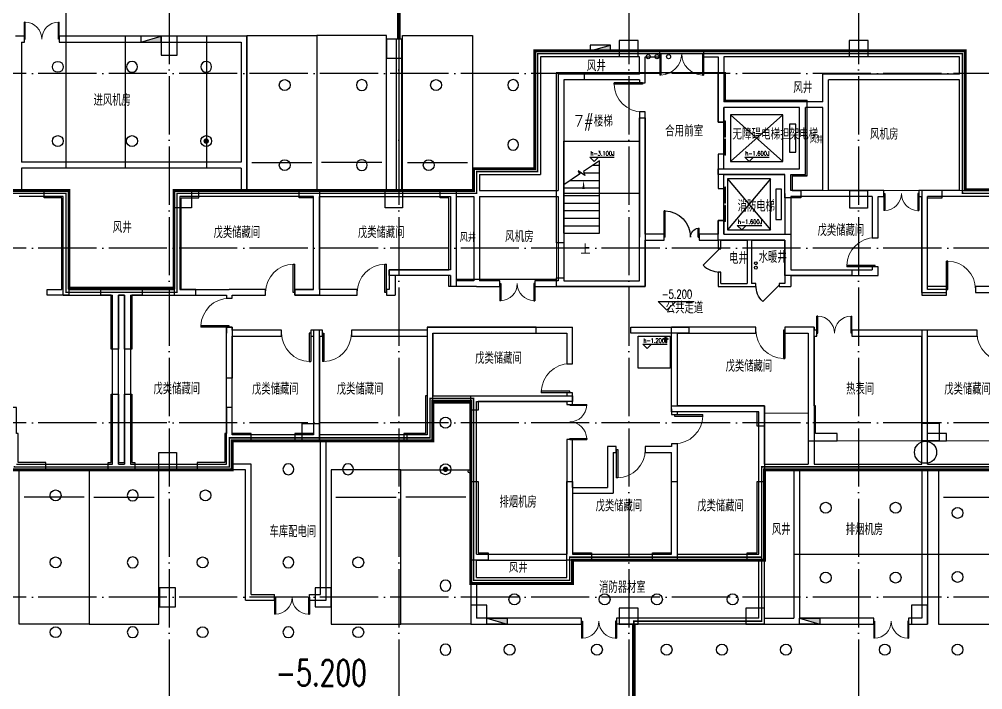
# Model space of a CAD drawing. Extents: x -23309 to 303886, y -33091 to 154511.
# Drawn here: x 47350 to 80466, y 100423 to 123462 of the extents above; entities that cross this region are included whole.
import ezdxf

# ---------------------------------------------------------------- set-up
doc = ezdxf.new("R2010")
doc.units = 0
doc.header["$LTSCALE"] = 1000
doc.header["$MEASUREMENT"] = 0
for name, pattern in [('CONTINOUS', [0]), ('DASH', [0.35, 0.25, -0.1]), ('DOTE', [2.42, 2, -0.2, 0.02, -0.2])]:
    doc.linetypes.add(name, pattern=pattern)
for name, color, linetype in [('COLUMN', 9, 'Continuous'), ('DIM_ELEV', 3, 'Continuous'), ('DIM_SYMB', 3, 'Continuous'), ('DOTE', 1, 'Continuous'), ('EQUIP_喷淋', 7, 'Continuous'), ('EQUIP_消火栓', 1, 'Continuous'), ('EVTR', 2, 'Continuous'), ('HANDRAIL', 3, 'Continuous'), ('NT-PY', 1, 'Continuous'), ('NT-加压送风', 6, 'Continuous'), ('Pipe-中', 3, 'Continuous'), ('Pipe-高', 91, 'Continuous'), ('PUB_TEXT', 210, 'Continuous'), ('STAIR', 51, 'Continuous'), ('VPIPE-消防', 1, 'Continuous'), ('WALL', 9, 'Continuous'), ('WINDOW', 4, 'Continuous'), ('下喷', 7, 'Continuous'), ('主楼车库高差线', 6, 'Continuous'), ('住宅楼', 2, 'Continuous'), ('剪力墙闭合区域', 6, 'Continuous'), ('喷淋', 6, 'Continuous'), ('排水', 61, 'Continuous'), ('普通机动车位', 135, 'Continuous'), ('暖通', 4, 'Continuous'), ('机动车位车档', 201, 'Continuous'), ('砼墙', 151, 'Continuous'), ('防火分区', 7, 'Continuous'), ('防火卷帘', 1, 'Continuous'), ('集水坑', 42, 'CONTINOUS')]:
    doc.layers.add(name, color=color, linetype=linetype)
doc.styles.add('_TCH_DIM', font='SIMPLEX', dxfattribs={"bigfont": 'GBCBIG'})
doc.styles.add('_TCH_WINDOW', font='SIMPLEX', dxfattribs={"height": 3.5, "bigfont": 'GBCBIG'})
doc.styles.add('HNSJY', font='simplex.shx', dxfattribs={"width": 0.8, "bigfont": 'gbcbig.shx'})

# ---------------------------------------------------------------- blocks, each defined once
blk = doc.blocks.new('$DorLib2D$00000002')
for p, q in [((-0.5, 0), (-0.5, 0.4875)), ((-0.475, 0.4875), (-0.5, 0.4875)), ((-0.475, 0), (-0.475, 0.4875)), ((0.475, 0), (0.475, 0.4875)), ((0.475, 0.4875), (0.5, 0.4875)), ((0.5, 0), (0.5, 0.4875)), ((-0.5, 0), (-0.475, 0)), ((0.5, 0), (0.475, 0))]:
    blk.add_line(p, q)
at = {"lineweight": 13}
for centre, start, end in [((-0.4875, 0), 0, 88.53072), ((0.4875, 0), 91.46928, 180)]:
    blk.add_arc(centre, 0.4875, start, end, dxfattribs=at)
blk = doc.blocks.new('A$C3452133A')
at = {"layer": '排水'}
for p, q in [((-100, 0), (100, 0)), ((0, -100), (0, 100))]:
    blk.add_line(p, q, dxfattribs=at)
blk.add_circle((0, 0), 50, dxfattribs=at)
blk = doc.blocks.new('$DorLib2D$00000001')
for p, q in [((0.45, 0.975), (0.5, 0.975)), ((0.45, 0), (0.45, 0.975)), ((0.5, 0), (0.5, 0.975)), ((0.5, 0), (0.45, 0))]:
    blk.add_line(p, q)
at = {"lineweight": 13}
blk.add_arc((0.475, 0), 0.975, 91.4693, 180, dxfattribs=at)
blk = doc.blocks.new('$DorLib2D$00000225')
at = {"color": 0}
for p, q in [((0.475, -0.001), (0.475, 0.752)), ((0.475, 0.752), (0.5, 0.752)), ((0.5, -0.001), (0.5, 0.752)), ((-0.5, 0), (-0.5, 0.252)), ((-0.475, 0.252), (-0.5, 0.252)), ((-0.475, 0), (-0.475, 0.252)), ((-0.475, 0), (-0.5, 0)), ((0.475, -0.001), (0.5, -0.001))]:
    blk.add_line(p, q, dxfattribs=at)
for centre, radius, start, end in [((0.505, -0.002), 0.755, 92.2493, 179.7238), ((-0.501, 0.003), 0.251, 359.7899, 84.0974)]:
    blk.add_arc(centre, radius, start, end, dxfattribs=at)
blk = doc.blocks.new('$DorLib2D$00000114')
at = {"color": 0}
blk.add_line((0.5, 0), (-0.207, 0.707), dxfattribs=at)
blk.add_arc((0.5, 0), 1, 135, 180, dxfattribs=at)
blk = doc.blocks.new('$DorLib2D$00000127')
at = {"color": 0, "linetype": 'Continuous'}
for p, q in [((-0.033, 0.795), (-0.533, 0.795)), ((-0.533, 0.795), (-0.533, 0.69)), ((-0.033, 0.69), (-0.533, 0.69)), ((-0.033, 0.795), (-0.033, 0.69)), ((0.033, 0.795), (0.033, 0.69)), ((0.533, 0.795), (0.033, 0.795)), ((0.533, 0.69), (0.033, 0.69)), ((0.533, 0.795), (0.533, 0.69)), ((0.5, 0.5), (-0.5, 0.5))]:
    blk.add_line(p, q, dxfattribs=at)
blk = doc.blocks.new('sdfgsdfhfghdfgj')
at = {"layer": 'HANDRAIL'}
blk.add_line((550154, 168172), (550204, 168172), dxfattribs=at)
at = {"layer": 'STAIR'}
for p, q in [((550204, 170668), (549649, 170292)), ((550204, 168172), (550204, 170668)), ((549694, 170164), (549476, 170322)), ((549476, 170322), (549517, 170202)), ((549500, 170252), (549571, 170252)), ((549649, 170292), (549694, 170164)), ((549663, 170252), (550204, 170252)), ((549974, 170512), (550204, 170512)), ((549517, 170202), (548979, 169836)), ((549209, 169992), (550204, 169992)), ((548979, 168172), (548979, 169836)), ((548979, 169732), (550204, 169732)), ((548979, 169472), (550204, 169472)), ((548979, 169212), (550204, 169212)), ((548979, 168952), (550204, 168952)), ((548979, 168692), (550204, 168692)), ((548979, 168432), (550204, 168432)), ((548979, 168172), (550204, 168172))]:
    blk.add_line(p, q, dxfattribs=at)
blk = doc.blocks.new('$DorLib2D$00000213')
at = {"color": 0, "linetype": 'DASH', "const_width": 0.02}
blk.add_lwpolyline([(0.5, 0), (-0.5, 0)], dxfattribs=at)
blk = doc.blocks.new('8#住宅楼')
at = {"layer": '住宅楼', "ltscale": 2, "const_width": 100}
for points in [[(32360930, -2867978), (32367830, -2867978), (32367830, -2866678), (32369130, -2866678), (32369130, -2872078), (32379230, -2872078), (32379230, -2867028), (32380730, -2867028), (32380730, -2867978), (32387630, -2867978), (32387630, -2868978), (32395240, -2868978), (32395240, -2867978), (32402140, -2867978), (32402140, -2866628), (32403440, -2866628), (32403441, -2872878), (32406940, -2872878), (32406940, -2872078), (32413540, -2872078), (32413540, -2868978), (32425640, -2868978)], [(32425640, -2859356), (32420440, -2859356), (32420440, -2854578), (32405640, -2854578), (32405640, -2858628), (32403540, -2858628), (32403540, -2859378), (32393240, -2859378), (32393240, -2862728), (32389630, -2862728), (32389630, -2859378), (32384830, -2859378), (32384830, -2859378)]]:
    blk.add_lwpolyline(points, dxfattribs=at)
blk = doc.blocks.new('hdfjfkjlkjlgh')
at = {"layer": '普通机动车位'}
blk.add_lwpolyline([(22002093, -3456003), (22004493, -3456003), (22004493, -3461303), (22002093, -3461303)], close=True, dxfattribs=at)
at = {"layer": '机动车位车档'}
blk.add_line((22004326, -3456940), (22002260, -3456940), dxfattribs=at)
blk = doc.blocks.new('第二防火分区')
at = {"layer": '防火分区', "color": 6, "ltscale": 5, "const_width": 50}
for points in [[(32409046, -2917578), (32409046, -2874175), (32413441, -2874175), (32413440, -2868875), (32415140, -2868875), (32415140, -2868875), (32422040, -2868875)], [(32425541, -2859478), (32420342, -2859478), (32420342, -2854678), (32405741, -2854678), (32405741, -2858726), (32403641, -2858726), (32403641, -2859478), (32400972, -2859478), (32400972, -2842456), (32438897, -2842456)]]:
    blk.add_lwpolyline(points, dxfattribs=at)
blk = doc.blocks.new('第一防火分区')
at = {"layer": '防火分区', "color": 3, "ltscale": 5, "const_width": 50}
for points in [[(32368531, -2858728), (32371480, -2858728), (32371480, -2854678), (32381330, -2854678), (32381330, -2854178), (32384731, -2854178), (32384730, -2859478), (32389531, -2859478), (32389530, -2862878), (32393341, -2862878), (32393341, -2859478), (32400972, -2859478), (32400972, -2842456), (32345396, -2842456)], [(32409046, -2917578), (32409046, -2874175), (32413441, -2874175), (32413441, -2871978), (32406841, -2871978), (32406841, -2872776), (32403541, -2872776), (32403541, -2869676), (32403541, -2869676), (32403541, -2866526), (32402041, -2866526), (32402041, -2867878), (32395141, -2867878), (32395140, -2868878), (32387730, -2868875)]]:
    blk.add_lwpolyline(points, dxfattribs=at)
blk = doc.blocks.new('$TwtSys$00000125')
blk.add_circle((0, 0, 0), 1)
blk = doc.blocks.new('$TwtSys$00000128')
at = {"const_width": 0.5, "elevation": 0}
blk.add_lwpolyline([(0.25, 0, 1), (-0.25, 0, 1)], format="xyb", close=True, dxfattribs=at)
blk.add_circle((0, 0, 0), 1)
blk = doc.blocks.new('$TwtSys$00000434')
for p, q in [((-0.5, 0.5), (-0.5, -0.5)), ((-0.5, -0.5), (0.5, 0.5)), ((0.5, 0.5), (-0.5, 0.5)), ((0.5, -0.5), (0.5, 0.5)), ((-0.5, -0.5), (0.5, -0.5))]:
    blk.add_line(p, q)
blk.add_solid([(0.5, -0.5), (0.5, 0.5), (-0.5, -0.5)])
blk = doc.blocks.new('主楼各辅助点位')
at = {"layer": '喷淋'}
blk.add_circle((545738, 159992), 50, dxfattribs=at)

msp = doc.modelspace()

# ---------------------------------------------------------------- linework, layer by layer
at = {"layer": 'COLUMN', "color": 3, "ltscale": 5}
for points in [[(52225, 122227.6), (52775, 122227.6), (52775, 122877.6), (52225, 122877.6)], [(59975, 122125.2), (60525, 122125.2), (60525, 122775.2), (59975, 122775.2)], [(67975, 122727.6), (67975, 122177.6), (68625, 122177.6), (68625, 122727.6)], [(75875, 122727.6), (75875, 122177.6), (76525, 122177.6), (76525, 122727.6)], [(52668.7, 117577.5), (53268.8, 117577.5), (53268.8, 116977.6), (52668.7, 116977.6)], [(59924.9, 117577.5), (60525, 117577.5), (60525, 116977.6), (59924.9, 116977.6)], [(75899.9, 117577.1), (76500, 117577.1), (76500, 116977.1), (75899.9, 116977.1)], [(57068.3, 109577.5), (57668.4, 109577.5), (57668.4, 108977.6), (57068.3, 108977.6)], [(78368.7, 109577.6), (78968.8, 109577.6), (78968.8, 108977.6), (78368.7, 108977.6)], [(52149.9, 108577.5), (52750, 108577.5), (52750, 107977.6), (52149.9, 107977.6)], [(52175, 103275.2), (52725, 103275.2), (52725, 103925.2), (52175, 103925.2)], [(52175, 103275.2), (52725, 103275.2), (52725, 103925.2), (52175, 103925.2)], [(57525, 103275), (58075, 103275), (58075, 103925), (57525, 103925)], [(62869.9, 102680.6), (63419.9, 102680.6), (63419.9, 103330.6), (62869.9, 103330.6)], [(78019.9, 102679.6), (78569.9, 102679.6), (78569.9, 103329.6), (78019.9, 103329.6)], [(67975, 103229.6), (67975, 102679.6), (68625, 102679.6), (68625, 103229.6)], [(72318.8, 103229.6), (72318.8, 102679.6), (72968.8, 102679.6), (72968.8, 103229.6)]]:
    msp.add_lwpolyline(points, close=True, dxfattribs=at)
at = {"layer": 'DIM_ELEV'}
for p, q in [((67110.2, 118577.1), (66960.2, 118727.1)), ((66960.2, 118727.1), (67800.2, 118727.1)), ((67110.2, 118577.1), (67260.2, 118727.1)), ((72433.7, 118577.1), (72283.7, 118727.1)), ((72283.7, 118727.1), (73123.7, 118727.1)), ((72433.7, 118577.1), (72583.7, 118727.1)), ((72180.9, 116227.1), (72030.9, 116377.1)), ((72030.9, 116377.1), (72870.9, 116377.1)), ((72180.9, 116227.1), (72330.9, 116377.1)), ((69611.7, 113464.2), (69311.7, 113764.2)), ((69311.7, 113764.2), (70533, 113764.2)), ((69611.7, 113464.2), (69911.7, 113764.2)), ((68931.3, 112144.2), (68781.3, 112294.2)), ((68781.3, 112294.2), (69621.3, 112294.2)), ((68931.3, 112144.2), (69081.3, 112294.2))]:
    msp.add_line(p, q, dxfattribs=at)
at = {"layer": 'DIM_SYMB'}
msp.add_lwpolyline([(66746.1, 115842.8, 0, 0, 0), (66746.1, 117927.6, 0, 80, 0), (66746.1, 117627.6, 0, 0, 0)], format="xyseb", dxfattribs=at)
at = {"layer": 'DOTE', "linetype": 'DOTE'}
for p, q in [((52500, 136025.4), (52500, -12369.1)), ((60400, 136025.4), (60400, -12369.1)), ((68300, 136025.4), (68300, -12369.1)), ((76200, 136025.4), (76200, -12369.1)), ((267803.3, 121600), (-4883.6, 121600)), ((267803.3, 115600), (-4883.6, 115600)), ((267803.3, 109600), (-4883.6, 109600)), ((267803.3, 103600), (-4883.6, 103600))]:
    msp.add_line(p, q, dxfattribs=at)
at = {"layer": 'EVTR'}
for p, q in [((73593.8, 120177.1), (71793.8, 120177.1)), ((71793.8, 120177.1), (71793.8, 118577.1)), ((73593.8, 120177.1), (71793.8, 118577.1)), ((71793.8, 120177.1), (73593.8, 118577.1)), ((73593.8, 118577.1), (73593.8, 120177.1)), ((74043.8, 119857.1), (73818.8, 119857.1)), ((73818.8, 119857.1), (73818.8, 118897.1)), ((74043.8, 118897.1), (74043.8, 119857.1)), ((73818.8, 118897.1), (74043.8, 118897.1)), ((71793.8, 118577.1), (73593.8, 118577.1)), ((73173.8, 117977.1), (71693.8, 117977.1)), ((71693.8, 117977.1), (71693.8, 116227.1)), ((73173.8, 117977.1), (71693.8, 116227.1)), ((71693.8, 117977.1), (73173.8, 116227.1)), ((73173.8, 116227.1), (73173.8, 117977.1)), ((73543.8, 117627.1), (73358.8, 117627.1)), ((73358.8, 117627.1), (73358.8, 116577.1)), ((73543.8, 116577.1), (73543.8, 117627.1)), ((73358.8, 116577.1), (73543.8, 116577.1)), ((71693.8, 116227.1), (73173.8, 116227.1))]:
    msp.add_line(p, q, dxfattribs=at)
at = {"layer": 'NT-PY', "ltscale": 2}
msp.add_lwpolyline([(73968.8, 105076.7), (94949.6, 105076.7), (94949.6, 125699.5), (78000, 125699.5)], dxfattribs=at)
at = {"layer": 'NT-加压送风', "ltscale": 2}
for points in [[(24750, 121839.5), (24750, 125399.9), (48950, 125399.9), (48950, 118377.1)], [(51000.3, 118377.1), (51000.3, 122899.5)], [(53799.7, 118377.1), (53799.7, 122877.1)]]:
    msp.add_lwpolyline(points, dxfattribs=at)
at = {"layer": 'Pipe-中', "color": 3, "linetype": 'Continuous'}
msp.add_circle((72667.8, 115077.6), 50, dxfattribs=at)
at = {"layer": 'Pipe-高', "linetype": 'Continuous'}
msp.add_circle((72667.8, 114927.6), 50, dxfattribs=at)
at = {"layer": 'VPIPE-消防', "color": 14}
for centre in [(69267.9, 122177.1), (69667.9, 122177.1)]:
    msp.add_circle(centre, 70, dxfattribs=at)
at = {"layer": 'WALL'}
for p, q in [((47525, 122877.6), (47225, 122877.6)), ((47525, 122677.6), (47525, 122877.6)), ((55175, 122877.6), (48725, 122877.6)), ((48725, 122877.6), (48725, 122677.6)), ((55175, 122877.6), (55175, 118449.6)), ((47425, 122677.6), (47525, 122677.6)), ((47425, 122677.6), (47425, 118549.6)), ((48725, 122677.6), (54975, 122677.6)), ((54975, 122677.6), (54975, 118549.6)), ((60500, 122775), (60300, 122775)), ((60300, 122775), (60300, 117577.1)), ((60500, 117577.1), (60500, 122775)), ((68768.8, 122377.1), (65068.8, 122377.1)), ((65068.8, 122377.1), (65068.8, 118327.1)), ((69368.8, 122377.1), (68768.8, 122377.1)), ((69368.8, 122177.1), (69368.8, 122377.1)), ((71468.8, 122377.1), (70868.8, 122377.1)), ((70868.8, 122377.1), (70868.8, 122177.1)), ((79868.8, 122377.1), (71468.8, 122377.1)), ((79868.8, 121477.1), (79868.8, 122377.1)), ((68668.8, 122177.1), (65268.8, 122177.1)), ((65268.8, 122177.1), (65268.8, 118127.1)), ((68668.8, 121577.1), (68668.8, 122177.1)), ((68868.8, 121477.1), (68868.8, 122177.1)), ((68868.8, 122177.1), (69368.8, 122177.1)), ((70868.8, 122177.1), (71368.8, 122177.1)), ((71368.8, 122177.1), (71368.8, 120527.1)), ((71568.8, 122177.1), (71568.8, 120627.1)), ((79668.8, 122177.1), (71568.8, 122177.1)), ((79668.8, 121577.1), (79668.8, 122177.1)), ((68668.8, 121577.1), (65868.8, 121577.1)), ((65868.8, 121577.1), (65868.8, 117577.1)), ((79668.8, 121577.1), (74968.8, 121577.1)), ((74968.8, 120627.1), (74968.8, 121577.1)), ((68668.8, 121377.1), (66068.8, 121377.1)), ((66068.8, 121377.1), (66068.8, 117477.1)), ((68668.8, 121377.1), (68668.8, 121277.1)), ((68668.8, 121277.1), (68868.8, 121277.1)), ((68868.8, 121277.1), (68868.8, 121477.1)), ((79668.8, 121377.1), (75168.8, 121377.1)), ((75168.8, 120527.1), (75168.8, 121377.1)), ((79668.8, 117577.1), (79668.8, 121377.1)), ((79868.8, 117577.1), (79868.8, 121477.1)), ((74268.8, 120627.1), (71568.8, 120627.1)), ((74968.8, 120627.1), (74268.8, 120627.1)), ((68868.8, 120277.1), (68668.8, 120277.1)), ((68668.8, 120277.1), (68668.8, 115977.1)), ((68868.8, 116077.1), (68868.8, 120277.1)), ((71368.8, 120527.1), (71368.8, 119927.1)), ((71568.8, 119927.1), (71568.8, 120427.1)), ((74168.8, 120427.1), (71568.8, 120427.1)), ((74168.8, 118327.1), (74168.8, 120427.1)), ((74368.8, 118127.1), (74368.8, 120427.1)), ((74968.8, 120427.1), (74368.8, 120427.1)), ((74968.8, 117577.1), (74968.8, 120427.1)), ((75168.8, 117577.1), (75168.8, 120527.1)), ((71368.8, 119927.1), (71568.8, 119927.1)), ((71568.8, 118827.1), (71368.8, 118827.1)), ((71368.8, 118827.1), (71368.8, 118227.1)), ((71568.8, 118327.1), (71568.8, 118827.1)), ((54975, 118549.6), (47425, 118549.6)), ((54975, 118349.6), (47425, 118349.6)), ((47425, 118349.6), (47425, 117577.6)), ((54975, 118349.6), (54975, 117577.1)), ((55175, 118449.6), (55175, 117577.1)), ((62968.8, 118327.1), (65068.8, 118327.1)), ((62968.8, 118327.1), (62968.8, 117577.1)), ((71368.8, 118227.1), (71368.8, 117652.1)), ((71568.8, 118327.1), (73768.8, 118327.1)), ((73768.8, 118327.1), (74168.8, 118327.1)), ((63168.8, 118127.1), (65268.8, 118127.1)), ((63168.8, 118127.1), (63168.8, 117577.1)), ((71568.8, 118127.1), (73668.8, 118127.1)), ((71568.8, 117652.1), (71568.8, 118127.1)), ((73668.8, 117477.1), (73668.8, 118127.1)), ((73868.8, 117577.1), (73868.8, 118127.1)), ((73868.8, 118127.1), (74368.8, 118127.1)), ((49058.8, 117577.1), (47425, 117577.6)), ((49058.8, 114177.1), (49058.8, 117577.1)), ((54975, 117577.1), (52668.8, 117577.1)), ((52668.8, 117577.1), (52668.8, 114177.1)), ((57568.8, 117577.1), (55175, 117577.1)), ((57568.8, 117577.1), (60300, 117577.1)), ((60500, 117577.1), (62268.8, 117577.1)), ((62268.8, 117577.1), (62968.8, 117577.1)), ((63168.8, 117577.1), (65868.8, 117577.1)), ((71368.8, 117652.1), (71568.8, 117652.1)), ((74968.8, 117577.1), (73868.8, 117577.1)), ((76768.8, 117577.1), (75168.8, 117577.1)), ((77068.9, 117577.1), (76768.8, 117577.1)), ((77068.9, 117377.1), (77068.9, 117577.1)), ((78468.8, 117577.1), (78268.9, 117577.1)), ((78268.9, 117577.1), (78268.9, 117377.1)), ((79668.8, 117577.1), (78468.8, 117577.1)), ((83268.8, 117577.1), (79868.8, 117577.1)), ((48858.8, 117377.1), (47342.9, 117377.1)), ((48858.8, 113977.1), (48858.8, 117377.1)), ((52868.8, 117377.1), (52868.8, 114177.1)), ((55175, 117377.1), (52868.8, 117377.1)), ((57468.8, 117377.1), (55175, 117377.1)), ((57468.8, 114177.1), (57468.8, 117377.1)), ((57668.8, 114177.1), (57668.8, 117377.1)), ((57668.8, 117377.1), (60394, 117377.1)), ((60394, 117377.1), (62168.8, 117377.1)), ((62168.8, 117377.1), (62168.8, 114856.8)), ((62368.8, 117377.1), (62368.8, 114756.8)), ((62368.8, 117377.1), (62968.8, 117377.1)), ((62968.8, 117377.1), (62968.8, 114477.6)), ((63168.8, 117377.1), (63168.8, 114477.6)), ((63168.8, 117377.1), (65868.8, 117377.1)), ((65868.8, 117377.1), (65868.8, 114477.6)), ((66068.8, 117477.1), (66068.8, 114477.6)), ((73668.8, 117477.1), (73668.8, 116077.1)), ((73868.8, 117377.1), (73868.8, 115977.1)), ((75068.8, 117377.1), (73868.8, 117377.1)), ((76668.8, 117377.1), (75068.8, 117377.1)), ((76668.8, 117377.1), (76668.8, 115956.8)), ((76868.8, 117377.1), (77068.9, 117377.1)), ((76868.8, 115956.8), (76868.8, 117377.1)), ((78268.9, 117377.1), (78368.8, 117377.1)), ((78368.8, 114077.1), (78368.8, 117377.1)), ((78568.8, 114277.1), (78568.8, 117377.1)), ((79768.8, 117377.1), (78568.8, 117377.1)), ((83168.8, 117377.1), (79768.8, 117377.1)), ((71568.8, 116552.1), (71368.8, 116552.1)), ((71368.8, 116552.1), (71368.8, 116077.1)), ((71568.8, 116077.1), (71568.8, 116552.1)), ((68668.8, 114477.6), (68668.8, 115977.1)), ((69518.8, 116077.1), (68868.8, 116077.1)), ((69518.8, 115877.1), (69518.8, 116077.1)), ((71368.8, 116077.1), (70718.8, 116077.1)), ((70718.8, 116077.1), (70718.8, 115877.1)), ((71568.8, 116077.1), (72468.8, 116077.1)), ((72468.8, 116077.1), (73668.8, 116077.1)), ((73868.8, 115977.1), (73868.8, 114856.8)), ((76668.8, 115956.8), (76868.8, 115956.8)), ((68868.8, 114277.6), (68868.8, 115877.1)), ((68868.8, 115877.1), (69518.8, 115877.1)), ((70718.8, 115877.1), (71368.8, 115877.1)), ((71368.8, 115877.1), (71368.8, 115577.8)), ((71368.8, 115577.8), (71468.8, 115577.8)), ((71468.8, 115877.1), (72368.8, 115877.1)), ((71468.8, 115577.8), (71468.8, 115877.1)), ((72368.8, 115877.1), (72368.8, 114377.6)), ((72518.8, 115877.1), (73668.8, 115877.1)), ((72518.8, 115877.1), (72518.8, 114377.6)), ((73668.8, 115877.1), (73668.8, 114756.8)), ((76868.8, 114956.8), (76668.8, 114956.8)), ((76668.8, 114956.8), (76668.8, 114856.8)), ((76868.8, 114656.8), (76868.8, 114956.8)), ((62168.8, 114856.8), (60068.8, 114856.8)), ((60068.8, 114856.8), (60068.8, 114177.1)), ((62168.8, 114656.8), (60268.8, 114656.8)), ((60268.8, 114656.8), (60268.8, 113977.1)), ((62168.8, 114656.8), (62168.8, 114277.6)), ((62368.8, 114756.8), (62368.8, 114477.6)), ((71468.8, 114777.8), (71368.8, 114777.8)), ((71368.8, 114777.8), (71368.8, 114277.6)), ((71468.8, 114377.6), (71468.8, 114777.8)), ((73668.8, 114756.8), (73668.8, 114377.6)), ((73868.8, 114856.8), (76668.8, 114856.8)), ((73868.8, 114656.8), (76868.8, 114656.8)), ((73868.8, 114656.8), (73868.8, 114277.6)), ((63068.8, 114277.6), (62168.8, 114277.6)), ((62968.8, 114477.6), (62368.8, 114477.6)), ((63068.8, 114277.6), (63868.3, 114277.6)), ((63868.3, 114477.6), (63168.8, 114477.6)), ((63868.3, 114277.6), (63868.3, 114477.6)), ((65868.8, 114477.6), (65068.3, 114477.6)), ((65068.3, 114477.6), (65068.3, 114277.6)), ((65068.3, 114277.6), (65968.8, 114277.6)), ((65968.8, 114277.6), (68868.8, 114277.6)), ((66068.8, 114477.6), (68668.8, 114477.6)), ((71368.8, 114277.6), (72468.8, 114277.6)), ((71468.8, 114377.6), (72368.8, 114377.6)), ((72468.8, 114277.6), (72668.8, 114277.6)), ((72668.8, 114377.6), (72518.8, 114377.6)), ((72668.8, 114277.6), (72668.8, 114377.6)), ((73668.8, 114377.6), (73468.8, 114377.6)), ((73468.8, 114377.6), (73468.8, 114277.6)), ((73468.8, 114277.6), (73868.8, 114277.6)), ((79218.8, 114277.1), (78568.8, 114277.1)), ((79218.8, 114077.1), (79218.8, 114277.1)), ((83168.8, 114277.1), (80218.8, 114277.1)), ((80218.8, 114277.1), (80218.8, 114077.1)), ((48858.8, 113977.1), (50558.8, 113977.1)), ((49058.8, 114177.1), (50658.8, 114177.1)), ((50558.8, 108177.1), (50558.8, 113977.1)), ((50658.8, 114177.1), (51068.8, 114177.1)), ((50758.8, 113977.1), (50968.8, 113977.1)), ((50758.8, 108177.1), (50758.8, 113977.1)), ((50968.8, 113977.1), (50968.8, 108177.1)), ((51068.8, 114177.1), (52668.8, 114177.1)), ((51168.8, 113977.1), (51168.8, 108177.1)), ((51168.8, 113977.1), (52768.8, 113977.1)), ((52768.8, 113977.1), (54468.8, 113977.1)), ((52868.8, 114177.1), (54568.8, 114177.1)), ((54468.8, 113977.1), (54468.8, 113877.6)), ((55818.3, 114177.1), (54568.8, 114177.1)), ((54668.8, 113877.6), (54668.8, 113977.1)), ((54668.8, 113977.1), (55818.3, 113977.1)), ((55818.3, 113977.1), (55818.3, 114177.1)), ((57468.8, 114177.1), (56818.3, 114177.1)), ((56818.3, 114177.1), (56818.3, 113977.1)), ((56818.3, 113977.1), (57568.8, 113977.1)), ((57568.8, 113977.1), (58968.8, 113977.1)), ((58968.8, 114177.1), (57668.8, 114177.1)), ((58968.8, 113977.1), (58968.8, 114177.1)), ((60068.8, 114177.1), (59968.8, 114177.1)), ((59968.8, 114177.1), (59968.8, 113977.1)), ((59968.8, 113977.1), (60268.8, 113977.1)), ((78368.8, 114077.1), (79218.8, 114077.1)), ((80218.8, 114077.1), (83368.8, 114077.1)), ((54468.8, 113877.6), (54668.8, 113877.6)), ((54668.8, 112877.6), (54468.8, 112877.6)), ((54468.8, 112877.6), (54468.8, 112677.6)), ((54468.8, 109077.1), (54468.8, 112677.6)), ((54668.8, 112777.6), (54668.8, 112877.6)), ((56368.8, 112777.6), (54668.8, 112777.6)), ((56368.8, 112577.6), (56368.8, 112777.6)), ((57568.8, 112777.6), (57368.8, 112777.6)), ((57368.8, 112777.6), (57368.8, 112577.6)), ((57768.8, 112777.6), (57568.8, 112777.6)), ((57768.8, 112577.6), (57768.8, 112777.6)), ((61368.8, 112777.6), (58768.8, 112777.6)), ((58768.8, 112777.6), (58768.8, 112577.6)), ((61368.8, 112877.6), (61368.8, 112777.6)), ((61368.8, 112877.6), (66368.8, 112877.6)), ((61568.8, 112677.6), (66168.8, 112677.6)), ((61568.8, 112677.6), (61568.8, 110527.6)), ((66168.8, 112677.6), (66168.8, 111627.6)), ((66368.8, 111627.6), (66368.8, 112877.6)), ((72668.3, 112877.6), (69768.8, 112877.6)), ((69768.8, 110077.6), (69768.8, 112877.6)), ((69968.8, 112677.6), (72668.3, 112677.6)), ((69968.8, 110177.6), (69968.8, 112677.6)), ((72668.3, 112677.6), (72668.3, 112877.6)), ((74668.8, 112877.6), (73668.3, 112877.6)), ((73668.3, 112877.6), (73668.3, 112677.6)), ((73668.3, 112677.6), (74468.8, 112677.6)), ((74468.8, 112677.6), (74468.8, 108177.1)), ((74668.8, 112877.6), (74668.8, 112777.6)), ((74768.8, 112777.6), (74668.8, 112777.6)), ((74768.8, 112577.6), (74768.8, 112777.6)), ((78468.8, 112777.6), (75968.8, 112777.6)), ((75968.8, 112777.6), (75968.8, 112577.6)), ((80268.8, 112777.6), (78468.8, 112777.6)), ((80268.8, 112577.6), (80268.8, 112777.6)), ((54668.8, 112577.6), (56368.8, 112577.6)), ((54668.8, 109177.1), (54668.8, 112577.6)), ((57368.8, 112577.6), (57468.8, 112577.6)), ((57468.8, 112577.6), (57468.8, 109177.1)), ((57668.8, 112577.6), (57768.8, 112577.6)), ((57668.8, 112577.6), (57668.8, 109177.1)), ((58768.8, 112577.6), (61368.8, 112577.6)), ((61368.8, 112577.6), (61368.8, 110427.6)), ((74668.8, 112577.6), (74768.8, 112577.6)), ((74668.8, 112577.6), (74668.8, 108177.1)), ((75968.8, 112577.6), (78368.8, 112577.6)), ((78368.8, 108177.1), (78368.8, 112577.6)), ((78568.8, 108177.1), (78568.8, 112577.6)), ((78568.8, 112577.6), (80268.8, 112577.6)), ((66168.8, 111627.6), (66368.8, 111627.6)), ((66368.8, 110627.6), (66168.8, 110627.6)), ((66168.8, 110627.6), (66168.8, 110527.6)), ((66368.8, 110427.6), (66368.8, 110627.6)), ((61368.8, 110427.6), (61368.8, 109177.1)), ((61568.8, 110527.6), (62968.8, 110527.6)), ((61568.8, 110327.6), (61568.8, 108977.1)), ((61568.8, 110327.6), (62868.8, 110327.6)), ((62868.8, 104977.1), (62868.8, 110327.6)), ((62968.8, 110527.6), (66168.8, 110527.6)), ((63068.8, 110327.6), (66168.8, 110327.6)), ((63068.8, 105077.1), (63068.8, 110327.6)), ((66168.8, 110327.6), (66168.8, 110227.1)), ((66368.8, 110227.1), (66368.8, 110427.6)), ((66168.8, 110227.1), (66368.8, 110227.1)), ((69768.8, 110077.6), (69768.8, 109877.6)), ((72968.8, 110177.6), (69968.8, 110177.6)), ((72768.8, 109977.6), (69968.8, 109977.6)), ((69968.8, 109877.6), (69968.8, 109977.6)), ((72768.8, 108077.1), (72768.8, 109977.6)), ((72968.8, 108177.1), (72968.8, 110177.6)), ((69768.8, 109877.6), (69968.8, 109877.6)), ((54468.8, 108177.1), (54468.8, 109077.1)), ((57468.8, 109177.1), (54668.8, 109177.1)), ((57568.8, 108977.1), (54668.8, 108977.1)), ((54668.8, 107977.1), (54668.8, 108977.1)), ((61568.8, 108977.1), (57568.8, 108977.1)), ((61368.8, 109177.1), (57668.8, 109177.1)), ((57700, 103700), (57700, 108977.1)), ((57900, 103500), (57900, 108977.1)), ((66368.8, 109027.1), (66168.8, 109027.1)), ((66168.8, 109027.1), (66168.8, 107277.1)), ((66368.8, 107377.1), (66368.8, 109027.1)), ((67568.8, 108777.1), (67568.8, 107377.1)), ((67868.8, 108777.1), (67568.8, 108777.1)), ((67868.8, 108577.1), (67868.8, 108777.1)), ((69768.8, 108777.1), (68868.8, 108777.1)), ((68868.8, 108777.1), (68868.8, 108577.1)), ((69968.8, 108877.6), (69768.8, 108877.6)), ((69768.8, 108877.6), (69768.8, 108777.1)), ((69968.8, 108677.1), (69968.8, 108877.6)), ((69968.8, 105077.1), (69968.8, 108677.1)), ((67768.8, 108577.1), (67768.8, 107177.1)), ((67768.8, 108577.1), (67868.8, 108577.1)), ((68868.8, 108577.1), (69768.8, 108577.1)), ((69768.8, 105077.1), (69768.8, 108577.1)), ((47058.8, 107977.1), (50658.8, 107977.1)), ((47258.8, 108177.1), (50558.8, 108177.1)), ((50658.8, 107977.1), (51068.8, 107977.1)), ((50758.8, 108177.1), (50968.8, 108177.1)), ((51068.8, 107977.1), (54668.8, 107977.1)), ((51168.8, 108177.1), (54468.8, 108177.1)), ((55325, 108177.6), (54668.8, 108177.6)), ((55125, 107977.6), (54668.8, 107977.6)), ((55125, 103500), (55125, 107977.6)), ((55325, 103700), (55325, 108177.6)), ((55325, 103700), (55325, 108177.6)), ((72768.8, 105077.1), (72768.8, 108077.1)), ((72968.8, 108177.1), (74468.8, 108177.1)), ((72968.8, 104877.1), (72968.8, 107977.1)), ((72968.8, 107977.1), (74568.8, 107977.1)), ((73968.8, 107980.2), (73968.8, 102879.6)), ((74168.8, 107980.2), (74168.8, 102879.6)), ((74568.8, 107977.1), (78468.8, 107977.1)), ((74668.8, 108177.1), (78368.8, 108177.1)), ((78369.9, 107977.6), (78369.9, 102879.6)), ((78468.8, 107977.1), (81468.8, 107977.1)), ((78568.8, 108177.1), (81368.8, 108177.1)), ((78569.9, 107977.6), (78569.9, 102679.6)), ((66368.8, 107377.1), (67568.8, 107377.1)), ((66168.8, 107277.1), (66168.8, 105077.1)), ((66368.8, 107177.1), (67768.8, 107177.1)), ((66368.8, 107177.1), (66368.8, 105077.1)), ((62868.8, 104077.1), (62868.8, 104977.1)), ((63068.8, 105077.1), (66168.8, 105077.1)), ((66368.8, 105077.1), (69768.8, 105077.1)), ((69968.8, 105077.1), (72768.8, 105077.1)), ((63068.8, 104277.1), (63068.8, 104877.1)), ((63068.8, 104877.1), (66168.8, 104877.1)), ((66168.8, 104277.1), (66168.8, 104877.1)), ((66368.8, 104877.1), (69868.8, 104877.1)), ((66368.8, 104077.1), (66368.8, 104877.1)), ((69868.8, 104877.1), (72968.8, 104877.1)), ((72768.8, 102879.6), (72768.8, 104877.6)), ((72768.8, 104877.6), (72968.8, 104877.6)), ((72968.8, 102879.6), (72968.8, 104877.6)), ((62869.9, 104079.7), (62869.8, 102679.6)), ((63068.8, 104277.1), (66168.8, 104277.1)), ((63069.9, 104077.1), (63069.9, 102879.6)), ((63069.9, 104077.1), (66368.8, 104077.1)), ((55325, 103700), (56125, 103700)), ((56125, 103500), (56125, 103700)), ((57325, 103700), (57700, 103700)), ((57325, 103500), (57325, 103700)), ((55125, 103500), (56125, 103500)), ((57325, 103500), (57900, 103500)), ((62869.8, 102679.6), (66675, 102679.6)), ((66675, 102879.6), (63069.9, 102879.6)), ((66675, 102679.6), (66675, 102879.6)), ((72768.8, 102879.6), (67875, 102879.6)), ((67875, 102879.6), (67875, 102679.6)), ((72968.8, 102679.6), (67875, 102679.6)), ((72968.8, 102879.6), (73968.8, 102879.6)), ((72968.8, 102679.6), (74068.8, 102679.6)), ((74068.8, 102679.6), (76719.9, 102679.6)), ((76719.9, 102879.6), (74168.8, 102879.6)), ((76719.9, 102679.6), (76719.9, 102879.6)), ((78369.9, 102879.6), (77919.9, 102879.6)), ((77919.9, 102879.6), (77919.9, 102679.6)), ((77919.9, 102679.6), (78569.9, 102679.6))]:
    msp.add_line(p, q, dxfattribs=at)
at = {"layer": '主楼车库高差线', "linetype": 'ByBlock', "ltscale": 2, "const_width": 40}
for points in [[(83366.9, 117577.6), (73918.3, 117577.6), (73918.3, 118077.6), (74417.8, 118077.6), (74418.3, 120677.6), (71618.3, 120677.6), (71618.3, 121627.6), (65817.8, 121627.6), (65818.3, 114527.6), (62368.3, 114527.6), (62368.3, 117577.6), (52667.9, 117577.6), (52667.9, 114227.6), (49055.4, 114227.6), (49055.4, 117577.6), (39608.3, 117577.6)], [(20358.3, 108977.6), (27257.8, 108977.6), (27258.3, 110277.6), (28558.3, 110277.6), (28558.3, 104877.6), (38658.3, 104877.6), (38658.3, 109927.6), (40158.3, 109927.6), (40158.3, 108977.6), (47058.3, 108977.6), (47058.3, 107977.6), (54668.3, 107977.6), (54668.3, 108977.6), (61568.3, 108977.6), (61568.3, 110277.6), (62868.3, 110277.6), (62868.3, 104877.6), (72968.3, 104877.6), (72968.3, 109927.6), (74468.3, 109927.6), (74468.3, 108977.6), (81368.3, 108977.6)]]:
    msp.add_lwpolyline(points, dxfattribs=at)
at = {"layer": '剪力墙闭合区域', "linetype": 'ByBlock', "ltscale": 2}
for points in [[(65818.3, 115777.1), (65818.3, 121627.1), (66768.3, 121627.1), (66768.3, 121377.1), (66068.3, 121377.1), (66068.3, 115777.1)], [(66068.3, 114477.1), (68668.3, 114477.1), (68668.3, 120077.1), (68868.3, 120077.1), (68868.3, 114277.1), (65818.3, 114277.1), (65818.3, 114577.1), (66068.3, 114577.1)], [(48807.8, 114177.1), (48807.8, 117327.1), (48207.8, 117327.1), (48207.8, 117577.1), (49057.8, 117577.1), (49057.8, 113977.1), (48308.3, 113977.1), (48308.3, 114177.1)], [(52918.8, 114177.1), (52918.8, 117327.1), (53518.8, 117327.1), (53518.8, 117577.1), (52668.8, 117577.1), (52668.8, 113977.1), (53418.3, 113977.1), (53418.3, 114177.1)], [(57468.3, 114177.1), (57468.3, 117327.1), (56968.3, 117327.1), (56968.3, 117577.1), (57668.3, 117577.1), (57668.3, 113977.1), (56818.3, 113977.1), (56818.3, 114177.1)], [(78568.3, 114177.1), (78568.3, 117327.1), (79068.3, 117327.1), (79068.3, 117577.1), (78368.3, 117577.1), (78368.3, 113977.1), (79218.3, 113977.1), (79218.3, 114177.1)], [(75968.3, 114856.8), (75968.3, 114656.8), (73668.3, 114656.8), (73668.3, 115877.1), (71368.3, 115877.1), (71368.3, 116552.1), (71568.3, 116552.1), (71568.3, 116077.1), (73868.3, 116077.1), (73868.3, 114856.8)], [(50758.3, 112127.1), (50508.3, 112127.1), (50508.3, 113977.1), (50157.8, 113977.1), (50157.8, 114227.1), (51568.8, 114227.1), (51568.8, 113977.1), (51218.3, 113977.1), (51218.3, 112127.1), (50968.3, 112127.1), (50968.3, 113977.1), (50758.3, 113977.1)], [(54468.3, 112877.6), (54668.3, 112877.6), (54668.3, 111127.1), (54468.3, 111127.1)], [(57668.3, 112777.6), (57468.3, 112777.6), (57468.3, 109227.1), (56818.3, 109227.1), (56818.3, 108977.1), (57668.3, 108977.1)], [(61368.3, 110527.1), (61318.3, 110527.1), (61318.3, 109227.1), (60569.3, 109227.1), (60569.3, 108977.1), (61568.3, 108977.1), (61568.3, 112677.1), (65118.3, 112677.1), (65118.3, 112877.1), (61368.3, 112877.1)], [(70368.3, 112877.1), (70368.3, 112677.1), (68368.3, 112677.1), (68368.3, 112877.1)], [(74718.3, 110177.1), (74668.3, 110177.1), (74668.3, 112877.1), (73668.3, 112877.1), (73668.3, 112677.1), (74468.3, 112677.1), (74468.3, 108977.1), (75467.3, 108977.1), (75467.3, 109227.1), (74718.3, 109227.1)], [(78568.2, 112777.1), (78368.2, 112777.1), (78368.2, 108977.1), (79218.2, 108977.1), (79218.2, 109227.1), (78568.2, 109227.1)], [(63118.3, 110027.1), (62868.3, 110027.1), (62868.3, 110527.1), (66368.3, 110527.1), (66368.3, 110327.1), (63118.3, 110327.1)], [(47308.3, 109227.1), (47258.3, 109227.1), (47258.3, 110127.1), (47058.3, 110127.1), (47058.3, 109227.1), (46408.2, 109227.1), (46408.2, 108977.1), (47058.3, 108977.1), (47058.3, 107977.1), (48258.3, 107977.1), (48258.3, 108227.1), (47308.3, 108227.1)], [(54468.3, 109227.1), (54418.3, 109227.1), (54418.3, 108227.1), (53468.3, 108227.1), (53468.3, 107977.1), (54668.3, 107977.1), (54668.3, 108977.1), (55318.3, 108977.1), (55318.3, 109227.1), (54668.3, 109227.1), (54668.3, 110127.1), (54468.3, 110127.1)], [(69768.3, 109977.1), (69768.3, 110177.1), (72968.3, 110177.1), (72968.3, 109477.1), (72718.3, 109477.1), (72718.3, 109977.1)], [(62868.3, 107577.1), (63118.3, 107577.1), (63118.3, 105127.1), (63468.3, 105127.1), (63468.3, 104877.1), (62868.3, 104877.1)], [(66168.3, 107577.1), (66368.3, 107577.1), (66368.3, 105127.1), (67018.3, 105127.1), (67018.3, 104877.1), (66168.3, 104877.1)], [(69768.3, 107577.1), (69968.3, 107577.1), (69968.3, 104877.1), (69118.3, 104877.1), (69118.3, 105127.1), (69768.3, 105127.1)], [(72368.3, 104877.1), (72368.3, 105127.1), (72718.3, 105127.1), (72718.3, 107577.1), (72968.3, 107577.1), (72968.3, 104877.1)]]:
    msp.add_lwpolyline(points, close=True, dxfattribs=at)
for points in [[(71368.3, 121627.1), (71368.3, 121627.1), (71618.3, 121627.1), (71618.3, 121627.1), (71618.3, 121627.1), (71618.3, 120677.1), (74418.3, 120677.1), (74418.3, 118077.1), (73918.3, 118077.1), (73918.3, 117577.1), (74217.8, 117577.1), (74217.8, 117327.1), (73868.3, 117327.1), (73868.3, 117326.1), (73668.3, 117326.1), (73668.3, 118127.1), (71368.3, 118127.1), (71368.3, 118327.1), (74168.3, 118327.1), (74168.3, 120427.1), (71568.3, 120427.1), (71568.3, 119927.1), (71368.3, 119927.1), (71368.3, 121627.1), (71368.3, 121627.1)], [(62368.3, 114656.8), (62368.3, 114276.8), (62118.3, 114276.8), (62118.3, 114656.8), (62068.3, 114656.8), (62068.3, 114656.8), (60068.3, 114656.8), (60068.3, 114856.8), (62118.3, 114856.8), (62118.3, 117327.1), (61818.8, 117327.1), (61818.8, 117577.1), (62368.3, 117577.1), (62368.3, 114656.8)], [(50508.3, 108227.1), (50508.3, 110577.1), (50758.3, 110577.1), (50758.3, 108227.1), (50968.3, 108227.1), (50968.3, 110577.1), (51218.3, 110577.1), (51218.3, 108227.1), (51318.3, 108227.1), (51318.3, 107977.1), (50408.3, 107977.1), (50408.3, 108227.1), (50508.3, 108227.1)]]:
    msp.add_lwpolyline(points, dxfattribs=at)
at = {"layer": '喷淋', "linetype": 'Continuous'}
msp.add_circle((68967.9, 122177.1), 70, dxfattribs=at)
at = {"layer": '暖通', "color": 1}
msp.add_circle((78499.3, 108584.3), 380.7, dxfattribs=at)
at = {"layer": '砼墙'}
msp.add_lwpolyline([(61368.3, 110527.1), (61318.3, 110527.1), (61318.3, 109227.6), (60669.3, 109227.6), (60669.3, 108977.6), (61568.3, 108977.6), (61568.3, 112677.6), (65118.3, 112677.6), (65118.3, 112877.6), (61368.3, 112877.6)], close=True, dxfattribs=at)
at = {"layer": '集水坑'}
for points in [[(68668.8, 119277.1), (68668.8, 117477.1), (66068.8, 117477.1), (66068.8, 119277.1)], [(69718.8, 112577.1), (69718.8, 111477.1), (68618.8, 111477.1), (68618.8, 112577.1)]]:
    msp.add_lwpolyline(points, close=True, dxfattribs=at)

# ---------------------------------------------------------------- block references
at = {"layer": 'EQUIP_喷淋', "yscale": 187.5, "zscale": 187.5}
for name, p, xscale in [('$TwtSys$00000125', (48675, 121827.6), 187.5), ('$TwtSys$00000125', (56475, 121200), 187.5), ('$TwtSys$00000125', (64325, 121200), -187.5), ('$TwtSys$00000125', (48675, 119277.6), 187.5), ('$TwtSys$00000125', (51225, 119277.6), 187.5), ('$TwtSys$00000128', (53775, 119277.6), 187.5), ('$TwtSys$00000125', (64325, 119150), -187.5), ('$TwtSys$00000125', (56475, 118450), 187.5), ('$TwtSys$00000125', (62000.1, 109600), 187.5), ('$TwtSys$00000128', (62000.1, 107999.8), 187.5), ('$TwtSys$00000125', (48600, 107100), 187.5), ('$TwtSys$00000125', (75069.9, 106677.6), 187.5), ('$TwtSys$00000125', (77469.9, 106677.6), 187.5), ('$TwtSys$00000125', (48600, 104800), 187.5), ('$TwtSys$00000125', (75069.9, 104277.6), 187.5), ('$TwtSys$00000125', (48600, 102400), 187.5)]:
    msp.add_blockref(name, p, dxfattribs=dict(at, xscale=xscale))
at = {"layer": 'EQUIP_喷淋', "xscale": 187.5, "yscale": 187.5, "zscale": 187.5, "rotation": 359.999999979573}
msp.add_blockref('$TwtSys$00000125', (79599.9, 106500.2), dxfattribs=at)
at = {"layer": 'EQUIP_消火栓', "xscale": 700, "yscale": 200, "zscale": 700}
for p in [(51875, 122777.6), (67325, 122477.6)]:
    msp.add_blockref('$TwtSys$00000434', p, dxfattribs=at)
at = {"layer": 'EQUIP_消火栓', "xscale": -700, "yscale": 200, "zscale": 700, "rotation": 180}
for p in [(63769.9, 102779.6), (74518.8, 102780)]:
    msp.add_blockref('$TwtSys$00000434', p, dxfattribs=at)
at = {"layer": 'STAIR'}
msp.add_blockref('sdfgsdfhfghdfgj', (-482910.3, -52064.8), dxfattribs=at)
at = {"layer": 'WINDOW'}
for name, p, xscale, yscale, zscale in [('$DorLib2D$00000002', (48125, 122777.6), 1200, 1200, -1200), ('$DorLib2D$00000001', (56318.3, 114077.1), 1000, 1000, 1000), ('$DorLib2D$00000001', (59468.8, 114077.1), 1000, 1000, 1000), ('$DorLib2D$00000001', (79718.8, 114177.1), -1000, 1000, 1000), ('$DorLib2D$00000002', (75368.8, 112677.6), 1200, 1200, 1200)]:
    msp.add_blockref(name, p, dxfattribs=dict(at, xscale=xscale, yscale=yscale, zscale=zscale))
for name, p, xscale, yscale, zscale, rotation in [('$DorLib2D$00000002', (70118.8, 122277.1), -1500, 1500, -1500, 180), ('$DorLib2D$00000001', (68768.8, 120777.1), 1000.000000000002, 1000.000000000002, 1000.000000000002, 90), ('$DorLib2D$00000127', (71468.8, 119377.1), 1100, 200, 1100, 270), ('$DorLib2D$00000127', (71468.8, 117102.1), 1100, 200, 1100, 270), ('$DorLib2D$00000002', (77668.9, 117477.1), 1200, 1200, 1200, 179.9999999999843), ('$DorLib2D$00000225', (70118.8, 115977.1), -1200, 1200, -1200, 359.9999999999901), ('$DorLib2D$00000001', (76768.8, 115456.8), -1000.000000000003, 1000.000000000003, -1000.000000000003, 90), ('$DorLib2D$00000114', (71418.8, 115177.8), 800.0000000000023, 800.0000000000023, -800, 90), ('$DorLib2D$00000002', (64468.3, 114377.6), 1200, 1200, 1200, 180), ('$DorLib2D$00000114', (73068.8, 114327.6), -800, 800, 800, 180), ('$DorLib2D$00000001', (54568.8, 113377.6), -1000.000000000003, 1000.000000000003, -1000.000000000003, 90), ('$DorLib2D$00000001', (56868.8, 112677.6), -1000, 1000, 1000, 180), ('$DorLib2D$00000001', (58268.8, 112677.6), 1000, 1000, -1000, 180), ('$DorLib2D$00000001', (73168.3, 112777.6), -1000, 1000, 1000, 180), ('$DorLib2D$00000001', (80768.8, 112677.6), -1000, 1000, 1000, 180.000000025711), ('$DorLib2D$00000001', (66268.8, 111127.6), -1000.000000000002, 1000.000000000002, 1000, 90), ('$DorLib2D$00000002', (66268.8, 109627.1), 1200, 1200, 1200, 270), ('$DorLib2D$00000001', (69868.8, 109377.6), -1000, 1000, 1000, 270), ('$DorLib2D$00000001', (68368.8, 108677.1), 1000, 1000, -1000, 180), ('$DorLib2D$00000002', (56725, 103599.5), 1200, 1200, 1200, 180), ('$DorLib2D$00000002', (67275, 102779.6), -1200, 1200, -1200, 180), ('$DorLib2D$00000002', (77319.9, 102779.6), 1200, 1200, -1200, 180)]:
    msp.add_blockref(name, p, dxfattribs=dict(at, xscale=xscale, yscale=yscale, zscale=zscale, rotation=rotation))
at = {"layer": '下喷', "xscale": 187.5, "zscale": 187.5}
for p, yscale, rotation in [((51225, 121827.6), -187.5, 359.9999999998358), ((53775, 121827.6), -187.5, 359.9999999998358), ((59125, 121200), -187.5, 359.9999999998358), ((61675, 121200), 187.5, 180.0000000001641), ((59125, 118450), -187.5, 359.9999999998358), ((61425, 118450), 187.5, 180.0000000001641), ((53750.2, 107099.9), 187.5, 179.9947319224198), ((59000.1, 104800), 187.5, 179.9999999951003), ((77469.9, 104277.6), 187.5, 359.9999999795731), ((79599.9, 104300.6), 187.5, 359.9999999795731), ((64368.4, 103529.6), 187.5, 179.9999999951003), ((67468.4, 103529.6), 187.5, 179.9999999951003), ((69268.4, 103529.6), 187.5, 179.9999999951003), ((71868.4, 103529.6), 187.5, 179.9999999951003), ((59000.1, 102400), 187.5, 179.9999999951003), ((64204.4, 101799.6), 187.5, 179.9999999951003), ((67204.4, 101799.6), 187.5, 179.9999999951003), ((69600, 101799.6), 187.5, 179.9999999951003), ((71500.4, 101799.6), 187.5, 179.9999999951003), ((73700.4, 101799.6), 187.5, 179.9999999951003), ((77100.4, 101799.6), 187.5, 179.9999999951003), ((79599.9, 101799.6), 187.5, 179.9999999951003)]:
    msp.add_blockref('$TwtSys$00000125', p, dxfattribs=dict(at, yscale=yscale, rotation=rotation))
for p, yscale in [((56599.8, 107999.8), -187.5), ((58650.3, 107999.8), -187.5), ((51249.8, 107100), -187.5), ((51249.8, 104800), -187.5), ((53650, 104800), 187.5), ((56599.8, 104800), -187.5), ((62000.1, 103999.6), -187.5), ((51249.8, 102400), -187.5), ((53650, 102400), 187.5), ((56599.8, 102400), -187.5), ((62000.1, 101799.6), -187.5)]:
    msp.add_blockref('$TwtSys$00000125', p, dxfattribs=dict(at, yscale=yscale))
at = {"layer": '住宅楼'}
msp.add_blockref('8#住宅楼', (-32340571.5, 2976955.7), dxfattribs=at)
at = {"layer": '喷淋'}
msp.add_blockref('主楼各辅助点位', (-482910.3, -52064.8), dxfattribs=at)
at = {"layer": '排水'}
msp.add_blockref('A$C3452133A', (69568.8, 112477.6), dxfattribs=at)
at = {"layer": '普通机动车位', "rotation": 180}
for p in [(22059667.9, -3338402.6), (22065017.9, -3338402.6)]:
    msp.add_blockref('hdfjfkjlkjlgh', p, dxfattribs=at)
at = {"layer": '普通机动车位', "xscale": -1, "rotation": 180}
msp.add_blockref('hdfjfkjlkjlgh', (-21944517.9, -3338402.6), dxfattribs=at)
at = {"layer": '普通机动车位'}
for p in [(-21954742.9, 3563983.6), (-21941623.7, 3563983.6)]:
    msp.add_blockref('hdfjfkjlkjlgh', p, dxfattribs=at)
at = {"layer": '普通机动车位', "xscale": -1}
for p in [(22054242.9, 3563983.6), (22062562.1, 3563983.8), (22083442.8, 3563983.6)]:
    msp.add_blockref('hdfjfkjlkjlgh', p, dxfattribs=at)
at = {"layer": '防火分区'}
msp.add_blockref('第一防火分区', (-32340571.5, 2976955.7), dxfattribs=at)
at = {"layer": '防火分区', "ltscale": 2}
msp.add_blockref('第二防火分区', (-32340571.5, 2976955.7), dxfattribs=at)
at = {"layer": '防火卷帘'}
for p, xscale, yscale, zscale, rotation in [((60400, 125975), 6400, 6400, 6400, 270), ((68475, 99679.6), 6000, 6000, 6000, 90)]:
    msp.add_blockref('$DorLib2D$00000213', p, dxfattribs=dict(at, xscale=xscale, yscale=yscale, zscale=zscale, rotation=rotation))

# ---------------------------------------------------------------- texts
at = {"layer": 'PUB_TEXT'}
for s, height, style, p in [('风井', 385.82, '_TCH_WINDOW', (66857.9, 121669.1)), ('风井', 385.82, '_TCH_WINDOW', (73953.9, 120923.5)), ('7#楼梯', 385.82, '_TCH_WINDOW', (66420.4, 119773.3)), ('合用前室', 385.82, '_TCH_WINDOW', (69545.8, 119433.7)), ('无障碍电梯担架电梯', 385.82, '_TCH_WINDOW', (71861.3, 119325.1)), ('风机房', 385.82, '_TCH_WINDOW', (76589.8, 119325.1)), ('风井', 228.9, '_TCH_WINDOW', (74525.1, 119199.9)), ('风井', 385.82, '_TCH_WINDOW', (50563.1, 116122.5)), ('风井', 279.08, '_TCH_WINDOW', (62489.3, 115814.5)), ('风机房', 385.82, '_TCH_WINDOW', (64046.4, 115807.4)), ('上', 337.6, '_TCH_DIM', (66641.8, 115387.8)), ('风井', 321.22, '_TCH_WINDOW', (64182, 104447.2))]:
    msp.add_text(s, height=height, dxfattribs=dict(at, style=style)).set_placement(p)
at = {"layer": 'PUB_TEXT', "style": 'HNSJY', "width": 0.8}
for s, p in [('进风机房', (49906.6, 120486.9)), ('公共走道', (69574.5, 113352.3)), ('风井', (73221.7, 105737.5)), ('排烟机房', (75759.3, 105737.5)), ('消防器材室', (67279.7, 103751.3))]:
    msp.add_text(s, height=400, rotation=0.00901, dxfattribs=at).set_placement(p)
at = {"layer": 'PUB_TEXT', "color": 0, "style": '_TCH_DIM', "width": 0.705882}
for s, height, p in [('h-3.100J', 148.75, (66983.2, 118779.6)), ('h-1.600J', 148.75, (72306.7, 118779.6)), ('h-1.600J', 148.75, (72053.9, 116429.6)), ('h-1.200J', 148.75, (68804.3, 112346.7)), ('-5.200', 892.5, (56163.7, 100559.3))]:
    msp.add_text(s, height=height, dxfattribs=at).set_placement(p)
at = {"layer": 'PUB_TEXT'}
for s, height, style, width, p in [('消防电梯', 400, 'HNSJY', 0.8, (72042.7, 116849)), ('戊类储藏间', 400, 'HNSJY', 0.8, (54028.5, 115944)), ('戊类储藏间', 400, 'HNSJY', 0.8, (58988.6, 115944)), ('戊类储藏间', 400, 'HNSJY', 0.8, (74787.8, 116017.6)), ('-5.200', 297.5, '_TCH_DIM', 0.705882, (69433, 113863.7)), ('戊类储藏间', 400, 'HNSJY', 0.8, (63020.5, 111623.3)), ('戊类储藏间', 400, 'HNSJY', 0.8, (71628.9, 111350.3)), ('戊类储藏间', 400, 'HNSJY', 0.8, (51962.9, 110572.9)), ('戊类储藏间', 400, 'HNSJY', 0.8, (55351.5, 110563.8)), ('戊类储藏间', 400, 'HNSJY', 0.8, (58264.1, 110563.8)), ('热表间', 400, 'HNSJY', 0.8, (75772.2, 110563.8)), ('戊类储藏间', 400, 'HNSJY', 0.8, (79144.1, 110563.8)), ('排烟机房', 400, 'HNSJY', 0.8, (63856.9, 106679.9)), ('戊类储藏间', 400, 'HNSJY', 0.8, (67160, 106549.8)), ('戊类储藏间', 400, 'HNSJY', 0.8, (70652, 106549.8)), ('车库配电间', 400, 'HNSJY', 0.8, (55952.2, 105663))]:
    msp.add_text(s, height=height, dxfattribs=dict(at, style=style, width=width)).set_placement(p)
at = {"layer": 'PUB_TEXT', "color": 0, "style": 'HNSJY', "width": 0.8}
for s, p in [('电井', (71747, 115053.8)), ('水暖井', (72768.2, 115095))]:
    msp.add_text(s, height=400, rotation=359.9976, dxfattribs=at).set_placement(p)

doc.saveas('drawing.dxf')
